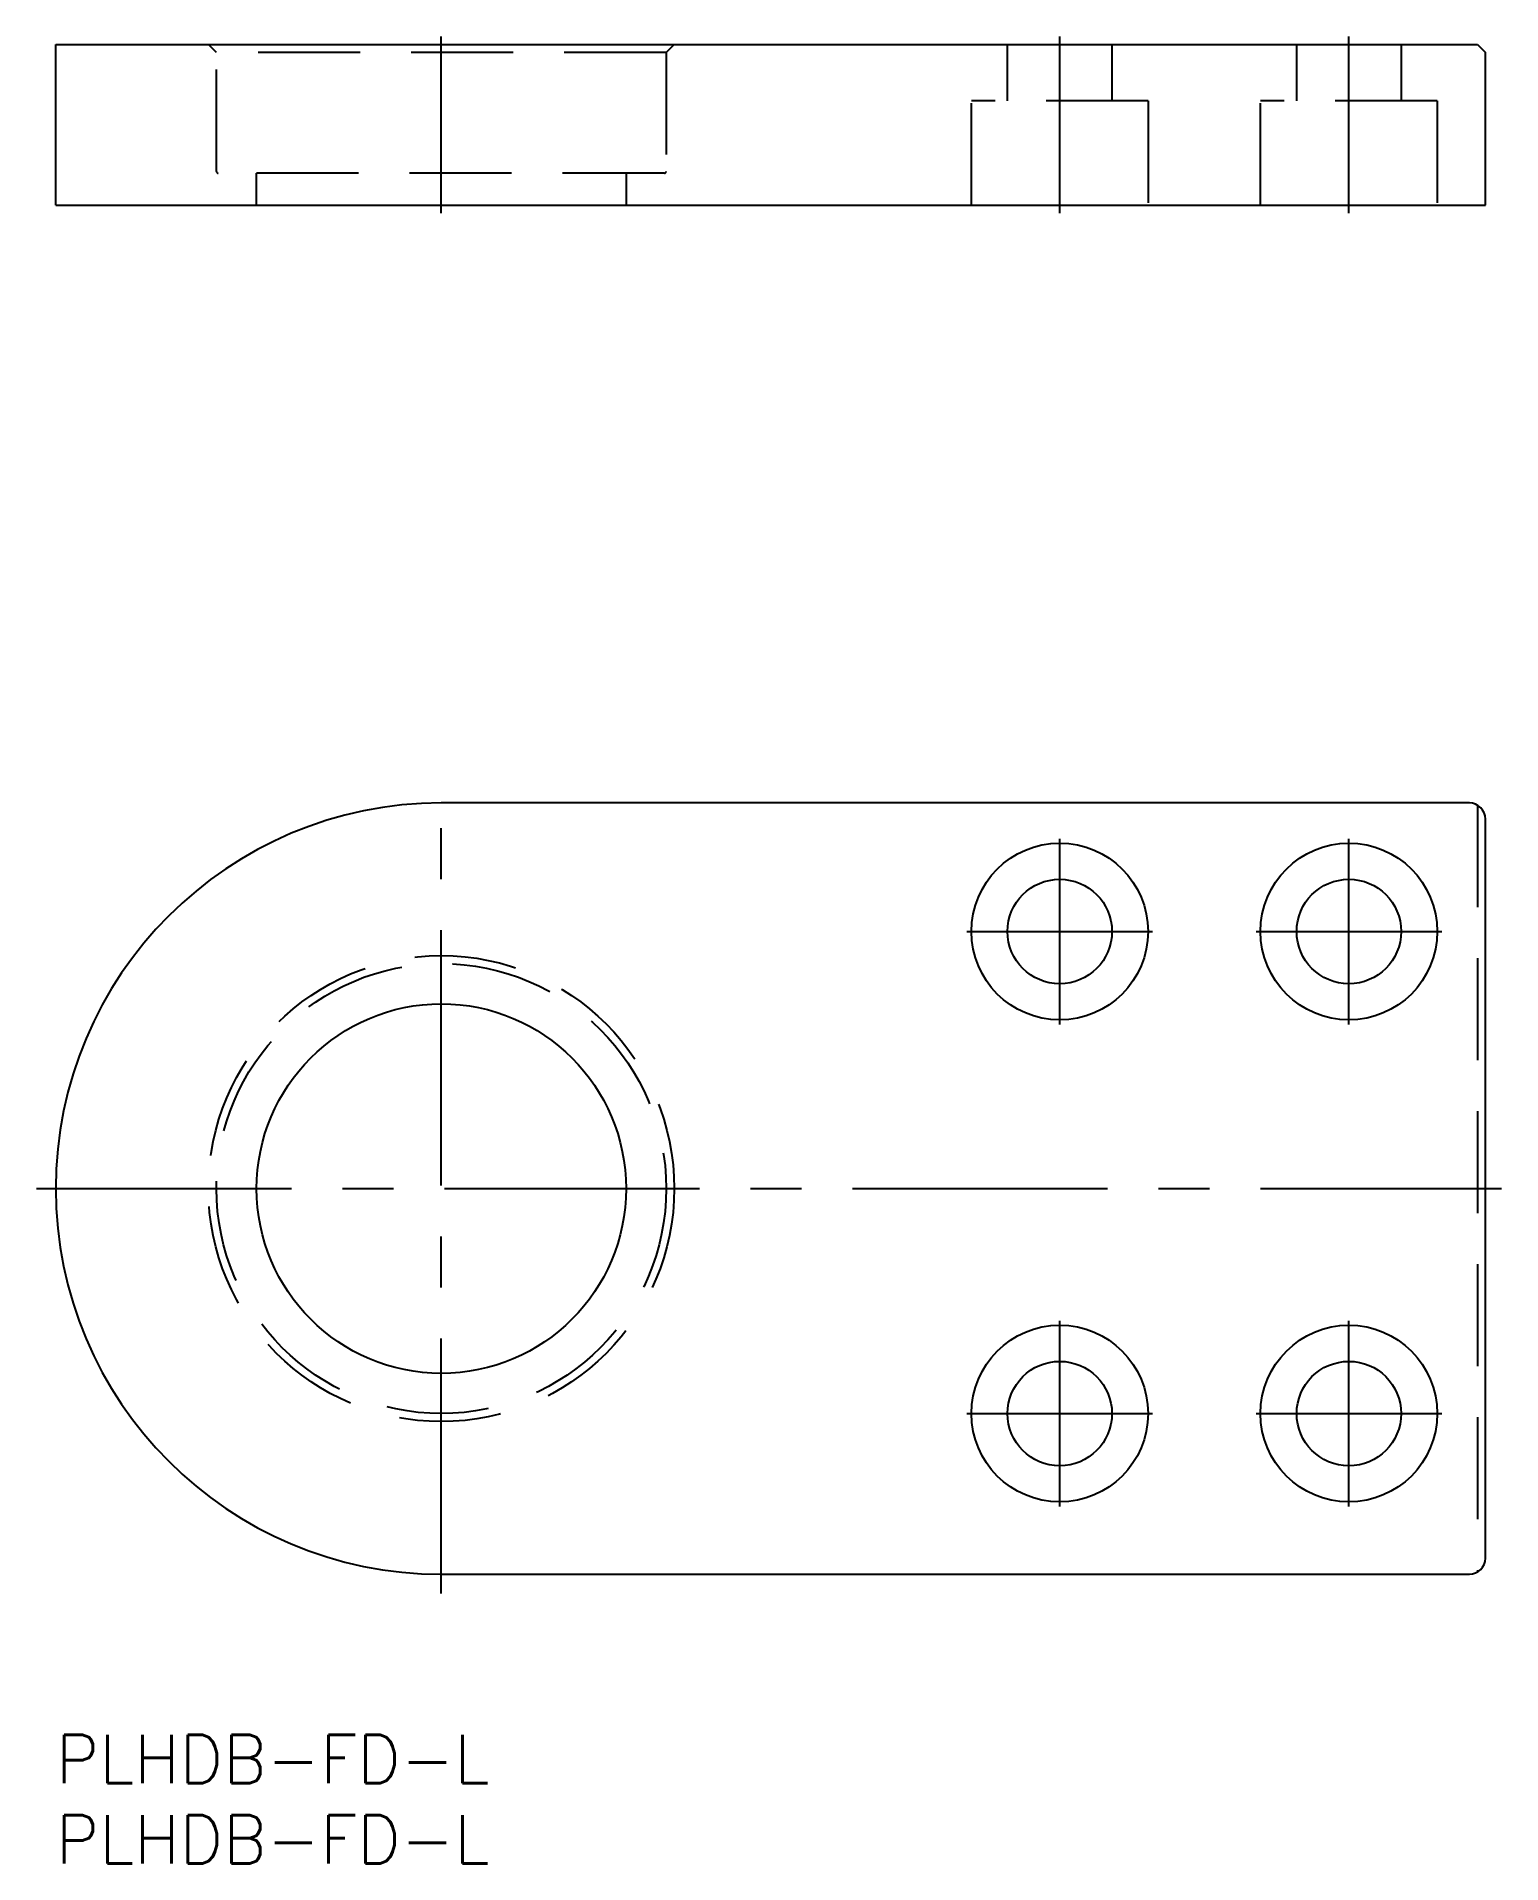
# Model space of a CAD drawing. Extents: x -1 to 90, y -8 to 106.
import ezdxf

# ---------------------------------------------------------------- set-up
doc = ezdxf.new("R2010")
doc.units = 0
doc.header["$LTSCALE"] = 0.5
doc.linetypes.add('CENTER', pattern=[50.8, 31.75, -6.35, 6.35, -6.35])
doc.linetypes.add('DASHED', pattern=[19.05, 12.7, -6.35])
for name, color, linetype in [('MSM_CENTER', 1, 'CENTER'), ('MSM_CONTINUOUS', 7, 'CONTINUOUS'), ('MSM_DASHED', 4, 'DASHED'), ('MSM_PART_NUMBER', 7, 'CONTINUOUS')]:
    doc.layers.add(name, color=color, linetype=linetype)
doc.styles.get("Standard").update_dxf_attribs({"font": 'txt.shx', "height": 3, "bigfont": 'bigfont.shx'})

msp = doc.modelspace()

# ---------------------------------------------------------------- linework, layer by layer
at = {"layer": 'MSM_CENTER'}
for p, q in [((24, 94.7), (24, 105.7)), ((62.5, 94.7), (62.5, 105.7)), ((80.5, 94.7), (80.5, 105.7)), ((24, 8.8), (24, 59.2)), ((62.5, 44.22), (62.5, 55.77)), ((80.5, 44.22), (80.5, 55.77)), ((56.72, 50), (68.28, 50)), ((74.72, 50), (86.28, 50)), ((-1.2, 34), (90, 34)), ((62.5, 14.22), (62.5, 25.77)), ((80.5, 14.22), (80.5, 25.77)), ((56.72, 20), (68.28, 20)), ((74.72, 20), (86.28, 20))]:
    msp.add_line(p, q, dxfattribs=at)
at = {"layer": 'MSM_CONTINUOUS'}
for p, q in [((0, 95.2), (0, 105.2)), ((0, 105.2), (88.5, 105.2)), ((88.5, 105.2), (89, 104.7)), ((89, 95.2), (89, 104.7)), ((0, 95.2), (89, 95.2)), ((88, 58), (24, 58)), ((89, 11), (89, 57)), ((24, 10), (88, 10))]:
    msp.add_line(p, q, dxfattribs=at)
for centre, radius in [((62.5, 50), 5.5), ((80.5, 50), 5.5), ((62.5, 50), 3.25), ((80.5, 50), 3.25), ((24, 34), 11.5), ((62.5, 20), 5.5), ((80.5, 20), 5.5), ((62.5, 20), 3.25), ((80.5, 20), 3.25)]:
    msp.add_circle(centre, radius, dxfattribs=at)
for centre, radius, start, end in [((24, 34), 24, 90, 270), ((88, 57), 1, 0, 90), ((88, 11), 1, 270, 0)]:
    msp.add_arc(centre, radius, start, end, dxfattribs=at)
at = {"layer": 'MSM_DASHED'}
for p, q in [((10, 104.7), (9.5, 105.2)), ((10, 97.3), (10, 104.7)), ((38, 104.7), (10, 104.7)), ((38.5, 105.2), (38, 104.7)), ((38, 104.7), (38, 97.3)), ((59.25, 101.7), (59.25, 105.2)), ((65.75, 105.2), (65.75, 101.7)), ((77.25, 101.7), (77.25, 105.2)), ((83.75, 105.2), (83.75, 101.7)), ((57, 95.2), (57, 101.7)), ((68, 101.7), (57, 101.7)), ((68, 101.7), (68, 95.2)), ((75, 95.2), (75, 101.7)), ((86, 101.7), (75, 101.7)), ((86, 101.7), (86, 95.2)), ((37.9, 97.2), (10.1, 97.2)), ((12.5, 95.2), (12.5, 97.2)), ((35.5, 97.2), (35.5, 95.2)), ((88.5, 57.87), (88.5, 10.13))]:
    msp.add_line(p, q, dxfattribs=at)
for radius in [14.5, 14]:
    msp.add_circle((24, 34), radius, dxfattribs=at)
for centre, start, end in [((10.1, 97.3), 180, 270), ((37.9, 97.3), 270, 360)]:
    msp.add_arc(centre, 0.1, start, end, dxfattribs=at)

# ---------------------------------------------------------------- texts
at = {"layer": 'MSM_PART_NUMBER'}
for p in [(0, -3), (0, -8)]:
    msp.add_text('PLHDB-FD-L', height=3, dxfattribs=at).set_placement(p)

doc.saveas('drawing.dxf')
